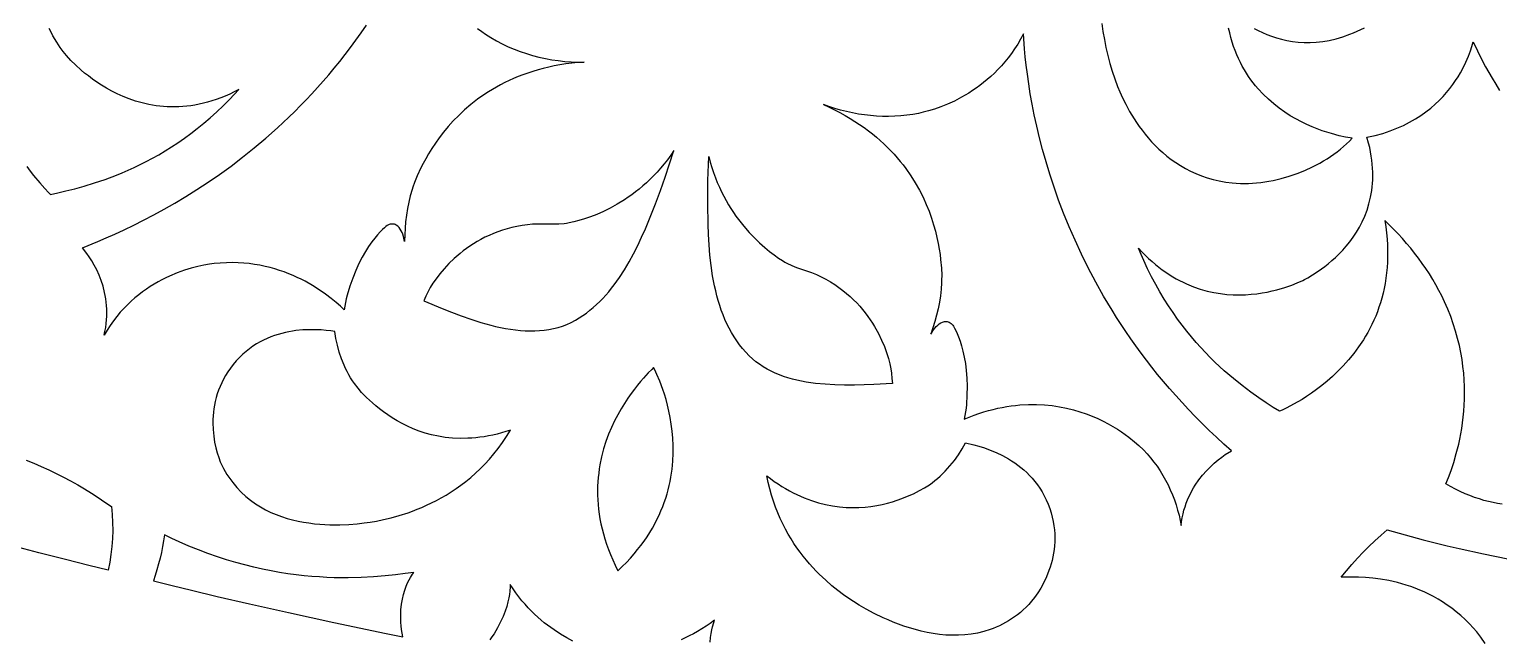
# Model space of a CAD drawing. Extents: x -570 to 570, y -570 to 570.
# Drawn here: x -121.8 to -22.7, y -470.2 to -429.1 of the extents above; entities that cross this region are included whole.
import ezdxf

# ---------------------------------------------------------------- set-up
doc = ezdxf.new("R2010")
doc.units = 0
doc.layers.add('LAYER_1', color=18, linetype='CONTINUOUS')
doc.layers.add('LAYER_2', color=174, linetype='CONTINUOUS')

msp = doc.modelspace()

# ---------------------------------------------------------------- linework, layer by layer
at = {"layer": 'LAYER_1'}
for points in [[(-49.476, -428.715), (-49.396, -429.258), (-49.301, -429.798), (-49.192, -430.335), (-49.068, -430.867), (-48.928, -431.396), (-48.772, -431.92), (-48.6, -432.439), (-48.41, -432.953), (-48.267, -433.305), (-48.085, -433.709), (-47.865, -434.153), (-47.603, -434.63), (-47.299, -435.13), (-47.13, -435.385), (-46.951, -435.643), (-46.759, -435.902), (-46.556, -436.16), (-46.342, -436.417), (-46.115, -436.672), (-45.876, -436.922), (-45.624, -437.168), (-45.36, -437.408), (-45.083, -437.641), (-44.792, -437.865), (-44.489, -438.08), (-44.172, -438.284), (-43.841, -438.476), (-43.496, -438.655), (-43.138, -438.82), (-42.765, -438.969), (-42.377, -439.102), (-41.975, -439.216), (-41.558, -439.312), (-41.125, -439.388), (-40.678, -439.442), (-40.408, -439.463), (-40.137, -439.476), (-39.864, -439.48), (-39.59, -439.476), (-39.315, -439.464), (-39.039, -439.444), (-38.763, -439.416), (-38.487, -439.38), (-38.21, -439.336), (-37.935, -439.284), (-37.386, -439.159), (-36.843, -439.004), (-36.308, -438.821), (-35.782, -438.61), (-35.27, -438.373), (-34.772, -438.11), (-34.53, -437.969), (-34.292, -437.822), (-34.059, -437.669), (-33.831, -437.511), (-33.609, -437.346), (-33.393, -437.176), (-33.182, -437), (-32.978, -436.818), (-32.781, -436.632), (-32.591, -436.44), (-32.746, -436.416), (-33.047, -436.362), (-33.473, -436.269), (-34.004, -436.129), (-34.303, -436.038), (-34.62, -435.933), (-34.953, -435.811), (-35.299, -435.673), (-35.657, -435.516), (-36.022, -435.34), (-36.394, -435.143), (-36.769, -434.926), (-37.144, -434.685), (-37.518, -434.421), (-37.887, -434.133), (-38.249, -433.819), (-38.602, -433.478), (-38.943, -433.11), (-39.108, -432.915), (-39.269, -432.712), (-39.426, -432.503), (-39.578, -432.285), (-39.725, -432.06), (-39.867, -431.827), (-40.003, -431.586), (-40.134, -431.337), (-40.258, -431.079), (-40.376, -430.813), (-40.487, -430.539), (-40.591, -430.256), (-40.687, -429.964), (-40.775, -429.663), (-40.856, -429.353), (-40.928, -429.034)], [(-121.931, -438.333), (-121.698, -438.653), (-121.472, -438.946), (-121.057, -439.446), (-120.71, -439.829), (-120.457, -440.088), (-120.324, -440.218), (-119.836, -440.111), (-119.292, -439.986), (-118.697, -439.837), (-118.055, -439.661), (-117.37, -439.453), (-116.646, -439.209), (-115.889, -438.925), (-115.499, -438.766), (-115.102, -438.595), (-114.699, -438.413), (-114.29, -438.217), (-113.875, -438.008), (-113.456, -437.785), (-113.033, -437.547), (-112.607, -437.295), (-112.177, -437.027), (-111.745, -436.743), (-111.31, -436.442), (-110.875, -436.124), (-110.438, -435.788), (-110.001, -435.434), (-109.564, -435.061), (-109.128, -434.669), (-108.694, -434.257), (-108.261, -433.824), (-107.949, -433.494), (-107.64, -433.161), (-107.949, -433.319), (-108.255, -433.465), (-108.558, -433.597), (-108.858, -433.718), (-109.156, -433.827), (-109.45, -433.924), (-109.741, -434.01), (-110.029, -434.085), (-110.313, -434.149), (-110.595, -434.203), (-110.873, -434.247), (-111.147, -434.282), (-111.419, -434.307), (-111.686, -434.323), (-111.95, -434.331), (-112.211, -434.33), (-112.467, -434.321), (-112.72, -434.305), (-113.215, -434.25), (-113.693, -434.169), (-114.155, -434.063), (-114.601, -433.936), (-115.029, -433.79), (-115.44, -433.627), (-115.832, -433.451), (-116.206, -433.263), (-116.561, -433.067), (-116.896, -432.864), (-117.211, -432.659), (-117.505, -432.453), (-117.779, -432.248), (-118.031, -432.048), (-118.261, -431.855), (-118.652, -431.5), (-118.95, -431.205), (-119.25, -430.875), (-119.474, -430.597), (-119.673, -430.326), (-119.908, -429.974), (-120.163, -429.546), (-120.294, -429.305), (-120.424, -429.047)], [(-91.549, -429.04), (-91.268, -429.252), (-91.013, -429.431), (-90.649, -429.665), (-90.274, -429.883), (-89.888, -430.086), (-89.493, -430.274), (-89.089, -430.445), (-88.678, -430.602), (-88.26, -430.743), (-87.836, -430.868), (-87.408, -430.978), (-86.977, -431.072), (-86.542, -431.151), (-86.106, -431.214), (-85.669, -431.262), (-85.233, -431.294), (-84.798, -431.31), (-84.364, -431.31), (-84.787, -431.344), (-85.199, -431.387), (-85.602, -431.44), (-85.995, -431.502), (-86.379, -431.573), (-86.753, -431.652), (-87.118, -431.739), (-87.474, -431.835), (-87.821, -431.938), (-88.158, -432.048), (-88.487, -432.165), (-88.807, -432.289), (-89.119, -432.418), (-89.421, -432.554), (-89.716, -432.696), (-90.002, -432.843), (-90.279, -432.995), (-90.549, -433.151), (-90.811, -433.312), (-91.064, -433.477), (-91.548, -433.818), (-92.002, -434.171), (-92.425, -434.534), (-92.82, -434.904), (-93.187, -435.278), (-93.527, -435.655), (-93.841, -436.032), (-94.129, -436.405), (-94.393, -436.773), (-94.632, -437.133), (-94.849, -437.482), (-95.044, -437.818), (-95.218, -438.138), (-95.371, -438.44), (-95.619, -438.978), (-95.796, -439.413), (-95.908, -439.723), (-95.961, -439.888), (-96.084, -440.313), (-96.187, -440.743), (-96.273, -441.178), (-96.342, -441.616), (-96.395, -442.057), (-96.434, -442.499), (-96.459, -442.942), (-96.47, -443.384), (-96.485, -443.306), (-96.523, -443.135), (-96.591, -442.909), (-96.638, -442.788), (-96.695, -442.667), (-96.762, -442.551), (-96.84, -442.445), (-96.931, -442.354), (-97.034, -442.282), (-97.091, -442.255), (-97.151, -442.235), (-97.215, -442.222), (-97.282, -442.217), (-97.354, -442.22), (-97.429, -442.232), (-97.508, -442.254), (-97.592, -442.286), (-97.64, -442.314), (-97.72, -442.373), (-97.828, -442.463), (-97.961, -442.586), (-98.117, -442.742), (-98.291, -442.934), (-98.48, -443.161), (-98.682, -443.425), (-98.892, -443.728), (-99.108, -444.07), (-99.327, -444.452), (-99.544, -444.876), (-99.758, -445.343), (-99.964, -445.854), (-100.159, -446.41), (-100.341, -447.012), (-100.402, -447.253), (-100.453, -447.497), (-100.536, -447.987), (-100.788, -447.752), (-101.082, -447.495), (-101.418, -447.22), (-101.796, -446.934), (-102.214, -446.644), (-102.671, -446.356), (-103.168, -446.074), (-103.431, -445.939), (-103.704, -445.807), (-103.986, -445.68), (-104.277, -445.559), (-104.578, -445.444), (-104.888, -445.337), (-105.207, -445.237), (-105.535, -445.146), (-105.873, -445.065), (-106.219, -444.993), (-106.574, -444.933), (-106.938, -444.885), (-107.31, -444.849), (-107.691, -444.826), (-108.081, -444.817), (-108.479, -444.823), (-108.885, -444.845), (-109.3, -444.883), (-109.626, -444.926), (-109.995, -444.989), (-110.403, -445.076), (-110.843, -445.189), (-111.31, -445.332), (-111.8, -445.507), (-112.306, -445.718), (-112.564, -445.837), (-112.823, -445.967), (-113.085, -446.107), (-113.347, -446.258), (-113.609, -446.42), (-113.87, -446.593), (-114.131, -446.778), (-114.389, -446.976), (-114.645, -447.186), (-114.898, -447.409), (-115.147, -447.646), (-115.391, -447.896), (-115.63, -448.16), (-115.863, -448.439), (-116.09, -448.733), (-116.309, -449.042), (-116.52, -449.367), (-116.723, -449.707), (-116.662, -449.443), (-116.613, -449.182), (-116.576, -448.925), (-116.55, -448.673), (-116.535, -448.425), (-116.53, -448.181), (-116.534, -447.942), (-116.548, -447.708), (-116.57, -447.478), (-116.6, -447.254), (-116.637, -447.034), (-116.681, -446.82), (-116.788, -446.407), (-116.916, -446.017), (-117.061, -445.65), (-117.218, -445.307), (-117.384, -444.99), (-117.553, -444.699), (-117.722, -444.435), (-117.886, -444.2), (-118.183, -443.818), (-117.144, -443.397), (-116.579, -443.155), (-115.985, -442.892), (-115.366, -442.606), (-114.723, -442.297), (-114.057, -441.963), (-113.372, -441.605), (-112.667, -441.22), (-111.947, -440.808), (-111.212, -440.368), (-110.464, -439.9), (-109.706, -439.401), (-108.939, -438.873), (-108.165, -438.313), (-107.386, -437.721), (-106.605, -437.096), (-105.822, -436.436), (-105.04, -435.742), (-104.261, -435.013), (-103.873, -434.634), (-103.486, -434.246), (-103.101, -433.849), (-102.718, -433.442), (-102.337, -433.026), (-101.958, -432.6), (-101.582, -432.164), (-101.209, -431.718), (-100.839, -431.263), (-100.472, -430.797), (-100.109, -430.321), (-99.75, -429.834), (-99.395, -429.337), (-99.044, -428.83)], [(-39.206, -429.057), (-38.936, -429.196), (-38.65, -429.33), (-38.348, -429.457), (-38.032, -429.575), (-37.702, -429.682), (-37.357, -429.777), (-36.999, -429.858), (-36.627, -429.921), (-36.243, -429.967), (-35.846, -429.992), (-35.437, -429.995), (-35.017, -429.975), (-34.585, -429.928), (-34.142, -429.853), (-33.689, -429.749), (-33.225, -429.613), (-32.752, -429.443), (-32.512, -429.345), (-32.27, -429.238), (-32.025, -429.122), (-31.778, -428.996)], [(-22.498, -461.088), (-22.796, -461.037), (-23.099, -460.976), (-23.405, -460.904), (-23.715, -460.822), (-24.029, -460.728), (-24.345, -460.622), (-24.664, -460.503), (-24.986, -460.372), (-25.31, -460.227), (-25.635, -460.068), (-25.962, -459.895), (-26.29, -459.707), (-26.118, -459.287), (-25.938, -458.807), (-25.758, -458.269), (-25.583, -457.676), (-25.42, -457.032), (-25.346, -456.692), (-25.277, -456.339), (-25.215, -455.976), (-25.16, -455.601), (-25.113, -455.216), (-25.075, -454.821), (-25.047, -454.416), (-25.03, -454.002), (-25.024, -453.579), (-25.03, -453.147), (-25.05, -452.707), (-25.084, -452.26), (-25.132, -451.805), (-25.197, -451.343), (-25.277, -450.875), (-25.376, -450.4), (-25.492, -449.92), (-25.628, -449.434), (-25.783, -448.943), (-25.959, -448.448), (-26.157, -447.948), (-26.377, -447.445), (-26.56, -447.062), (-26.754, -446.683), (-26.958, -446.31), (-27.173, -445.941), (-27.398, -445.578), (-27.633, -445.221), (-27.876, -444.869), (-28.129, -444.523), (-28.389, -444.182), (-28.657, -443.848), (-28.933, -443.52), (-29.215, -443.198), (-29.504, -442.883), (-29.8, -442.574), (-30.1, -442.272), (-30.406, -441.976), (-30.34, -442.402), (-30.288, -442.819), (-30.249, -443.228), (-30.223, -443.628), (-30.211, -444.021), (-30.21, -444.406), (-30.221, -444.782), (-30.244, -445.151), (-30.278, -445.512), (-30.322, -445.865), (-30.377, -446.21), (-30.442, -446.547), (-30.516, -446.877), (-30.6, -447.199), (-30.692, -447.514), (-30.792, -447.821), (-30.901, -448.121), (-31.016, -448.413), (-31.139, -448.698), (-31.269, -448.976), (-31.404, -449.247), (-31.546, -449.51), (-31.693, -449.766), (-31.846, -450.015), (-32.164, -450.493), (-32.497, -450.943), (-32.843, -451.365), (-33.198, -451.761), (-33.559, -452.131), (-33.923, -452.475), (-34.286, -452.794), (-34.645, -453.087), (-34.998, -453.357), (-35.34, -453.602), (-35.669, -453.823), (-35.981, -454.021), (-36.543, -454.35), (-37, -454.592), (-37.326, -454.75), (-37.496, -454.827), (-37.919, -454.56), (-38.387, -454.256), (-38.896, -453.912), (-39.439, -453.527), (-40.011, -453.096), (-40.607, -452.618), (-41.22, -452.091), (-41.532, -451.807), (-41.846, -451.511), (-42.162, -451.2), (-42.48, -450.876), (-42.797, -450.537), (-43.114, -450.183), (-43.43, -449.815), (-43.745, -449.431), (-44.057, -449.031), (-44.366, -448.616), (-44.671, -448.184), (-44.972, -447.735), (-45.267, -447.27), (-45.557, -446.787), (-45.84, -446.287), (-46.116, -445.769), (-46.384, -445.233), (-46.643, -444.678), (-46.824, -444.262), (-47, -443.844), (-46.774, -444.086), (-46.548, -444.316), (-46.319, -444.535), (-46.09, -444.743), (-45.859, -444.939), (-45.628, -445.125), (-45.396, -445.3), (-45.163, -445.464), (-44.93, -445.619), (-44.696, -445.764), (-44.463, -445.899), (-44.229, -446.025), (-43.996, -446.141), (-43.763, -446.249), (-43.298, -446.44), (-42.836, -446.598), (-42.379, -446.727), (-41.928, -446.827), (-41.483, -446.901), (-41.047, -446.95), (-40.62, -446.978), (-40.203, -446.986), (-39.798, -446.976), (-39.407, -446.949), (-39.029, -446.909), (-38.667, -446.857), (-38.322, -446.795), (-37.995, -446.725), (-37.687, -446.649), (-37.133, -446.487), (-36.672, -446.327), (-36.312, -446.183), (-35.936, -446.012), (-35.818, -445.952), (-35.591, -445.83), (-35.275, -445.643), (-34.887, -445.39), (-34.672, -445.239), (-34.447, -445.071), (-34.213, -444.886), (-33.973, -444.683), (-33.729, -444.463), (-33.483, -444.226), (-33.239, -443.971), (-32.998, -443.698), (-32.762, -443.408), (-32.535, -443.099), (-32.317, -442.772), (-32.113, -442.426), (-31.923, -442.062), (-31.75, -441.679), (-31.597, -441.277), (-31.466, -440.856), (-31.359, -440.416), (-31.316, -440.188), (-31.279, -439.956), (-31.25, -439.719), (-31.228, -439.477), (-31.214, -439.23), (-31.208, -438.978), (-31.211, -438.721), (-31.222, -438.459), (-31.243, -438.192), (-31.272, -437.92), (-31.311, -437.643), (-31.36, -437.361), (-31.419, -437.074), (-31.489, -436.782), (-31.601, -436.378), (-31.055, -436.254), (-30.536, -436.111), (-30.045, -435.948), (-29.581, -435.768), (-29.142, -435.573), (-28.728, -435.363), (-28.338, -435.141), (-27.972, -434.908), (-27.63, -434.664), (-27.309, -434.413), (-27.01, -434.156), (-26.731, -433.893), (-26.473, -433.627), (-26.234, -433.359), (-26.014, -433.09), (-25.812, -432.823), (-25.627, -432.558), (-25.459, -432.298), (-25.306, -432.043), (-25.169, -431.795), (-24.936, -431.327), (-24.756, -430.906), (-24.621, -430.545), (-24.528, -430.255), (-24.439, -429.94), (-24.151, -430.561), (-23.805, -431.252), (-23.608, -431.622), (-23.396, -432.005), (-23.167, -432.401), (-22.922, -432.808), (-22.659, -433.225)], [(-121.975, -458.117), (-121.462, -458.323), (-120.954, -458.54), (-120.451, -458.768), (-119.954, -459.005), (-119.463, -459.252), (-118.978, -459.509), (-118.5, -459.775), (-118.029, -460.051), (-117.565, -460.336), (-117.11, -460.63), (-116.662, -460.933), (-116.223, -461.244), (-116.173, -461.777), (-116.145, -462.314), (-116.139, -462.852), (-116.155, -463.39), (-116.193, -463.927), (-116.254, -464.462), (-116.336, -464.993), (-116.441, -465.518), (-117.755, -465.198), (-119.311, -464.809), (-121.108, -464.349), (-123.144, -463.815)], [(-23.627, -470.458), (-23.93, -470.028), (-24.205, -469.677), (-24.436, -469.409), (-24.695, -469.134), (-24.989, -468.847), (-25.287, -468.577), (-25.588, -468.324), (-25.891, -468.089), (-26.197, -467.869), (-26.504, -467.665), (-26.813, -467.476), (-27.122, -467.301), (-27.431, -467.141), (-27.739, -466.993), (-28.047, -466.859), (-28.353, -466.737), (-28.656, -466.626), (-28.958, -466.526), (-29.256, -466.437), (-29.55, -466.358), (-30.126, -466.228), (-30.68, -466.131), (-31.21, -466.063), (-31.71, -466.019), (-32.176, -465.995), (-32.605, -465.986), (-33.331, -465.996), (-32.981, -465.563), (-32.619, -465.139), (-32.246, -464.724), (-31.863, -464.318), (-31.469, -463.922), (-31.066, -463.537), (-30.654, -463.161), (-30.233, -462.796), (-29.432, -463.032), (-28.628, -463.257), (-27.821, -463.473), (-27.012, -463.68), (-26.2, -463.878), (-25.387, -464.068), (-23.754, -464.425), (-22.115, -464.755)], [(-85.123, -470.301), (-85.536, -470.081), (-85.961, -469.831), (-86.393, -469.549), (-86.83, -469.233), (-87.049, -469.061), (-87.268, -468.88), (-87.486, -468.689), (-87.703, -468.488), (-87.919, -468.276), (-88.133, -468.055), (-88.344, -467.822), (-88.553, -467.578), (-88.758, -467.322), (-88.959, -467.055), (-89.157, -466.776), (-89.35, -466.484), (-89.355, -466.634), (-89.378, -466.943), (-89.404, -467.152), (-89.445, -467.393), (-89.504, -467.665), (-89.585, -467.965), (-89.691, -468.291), (-89.826, -468.64), (-89.993, -469.009), (-90.196, -469.397), (-90.438, -469.801), (-90.575, -470.008), (-90.723, -470.219)], [(-75.866, -470.377), (-75.839, -470.066), (-75.802, -469.789), (-75.759, -469.547), (-75.713, -469.341), (-75.629, -469.041), (-75.583, -468.898), (-75.867, -469.103), (-76.151, -469.295), (-76.434, -469.475), (-76.716, -469.643), (-76.997, -469.799), (-77.276, -469.944), (-77.554, -470.079), (-77.829, -470.203)]]:
    msp.add_lwpolyline(points, dxfattribs=at)
for points in [[(-44.126, -462.52), (-44.093, -462.25), (-44.049, -461.989), (-43.997, -461.735), (-43.935, -461.489), (-43.864, -461.251), (-43.786, -461.021), (-43.7, -460.798), (-43.607, -460.582), (-43.507, -460.374), (-43.403, -460.173), (-43.292, -459.98), (-43.177, -459.794), (-42.936, -459.443), (-42.682, -459.12), (-42.42, -458.825), (-42.155, -458.557), (-41.891, -458.316), (-41.632, -458.1), (-41.383, -457.91), (-41.149, -457.745), (-40.74, -457.488), (-41.252, -457.031), (-41.752, -456.572), (-42.239, -456.109), (-42.714, -455.645), (-43.177, -455.178), (-43.628, -454.708), (-44.067, -454.237), (-44.495, -453.764), (-44.911, -453.29), (-45.316, -452.814), (-45.71, -452.338), (-46.093, -451.86), (-46.465, -451.381), (-46.826, -450.902), (-47.177, -450.423), (-47.517, -449.943), (-47.847, -449.463), (-48.167, -448.983), (-48.478, -448.504), (-48.778, -448.026), (-49.069, -447.548), (-49.35, -447.071), (-49.886, -446.12), (-50.385, -445.176), (-50.849, -444.24), (-51.28, -443.312), (-51.679, -442.395), (-52.047, -441.49), (-52.385, -440.599), (-52.695, -439.723), (-52.977, -438.864), (-53.233, -438.023), (-53.465, -437.202), (-53.672, -436.403), (-53.858, -435.626), (-54.022, -434.873), (-54.166, -434.146), (-54.292, -433.447), (-54.4, -432.776), (-54.492, -432.136), (-54.57, -431.528), (-54.633, -430.954), (-54.684, -430.414), (-54.758, -429.42), (-54.947, -429.769), (-55.145, -430.103), (-55.351, -430.422), (-55.564, -430.727), (-55.783, -431.019), (-56.007, -431.296), (-56.237, -431.561), (-56.472, -431.812), (-56.71, -432.051), (-56.952, -432.278), (-57.196, -432.492), (-57.443, -432.695), (-57.69, -432.886), (-57.939, -433.067), (-58.187, -433.236), (-58.435, -433.395), (-58.927, -433.683), (-59.41, -433.933), (-59.878, -434.146), (-60.327, -434.327), (-60.75, -434.477), (-61.145, -434.598), (-61.504, -434.694), (-61.824, -434.766), (-62.221, -434.839), (-62.622, -434.896), (-63.026, -434.937), (-63.432, -434.963), (-63.841, -434.974), (-64.25, -434.969), (-64.66, -434.951), (-65.069, -434.917), (-65.477, -434.87), (-65.884, -434.81), (-66.288, -434.735), (-66.688, -434.648), (-67.085, -434.548), (-67.477, -434.435), (-67.863, -434.31), (-68.243, -434.173), (-67.858, -434.348), (-67.485, -434.528), (-67.124, -434.714), (-66.776, -434.905), (-66.44, -435.101), (-66.115, -435.303), (-65.802, -435.508), (-65.501, -435.718), (-65.21, -435.932), (-64.931, -436.15), (-64.662, -436.372), (-64.403, -436.596), (-64.155, -436.824), (-63.917, -437.054), (-63.688, -437.287), (-63.47, -437.522), (-63.261, -437.759), (-63.061, -437.997), (-62.87, -438.237), (-62.688, -438.478), (-62.35, -438.962), (-62.044, -439.448), (-61.77, -439.933), (-61.525, -440.415), (-61.308, -440.891), (-61.117, -441.361), (-60.951, -441.821), (-60.807, -442.27), (-60.685, -442.705), (-60.583, -443.125), (-60.498, -443.527), (-60.43, -443.909), (-60.376, -444.269), (-60.335, -444.604), (-60.285, -445.195), (-60.267, -445.664), (-60.268, -445.993), (-60.274, -446.167), (-60.304, -446.608), (-60.354, -447.047), (-60.422, -447.485), (-60.507, -447.921), (-60.608, -448.354), (-60.723, -448.782), (-60.852, -449.207), (-60.992, -449.627), (-60.951, -449.558), (-60.857, -449.41), (-60.717, -449.221), (-60.631, -449.122), (-60.536, -449.027), (-60.434, -448.941), (-60.324, -448.868), (-60.207, -448.813), (-60.086, -448.781), (-60.023, -448.774), (-59.959, -448.776), (-59.895, -448.785), (-59.829, -448.803), (-59.763, -448.83), (-59.697, -448.868), (-59.629, -448.915), (-59.562, -448.974), (-59.526, -449.017), (-59.471, -449.099), (-59.4, -449.221), (-59.317, -449.383), (-59.224, -449.583), (-59.126, -449.822), (-59.026, -450.101), (-58.927, -450.419), (-58.833, -450.776), (-58.747, -451.171), (-58.672, -451.606), (-58.613, -452.08), (-58.572, -452.592), (-58.553, -453.143), (-58.56, -453.733), (-58.596, -454.362), (-58.621, -454.609), (-58.656, -454.855), (-58.746, -455.345), (-58.412, -455.21), (-58.081, -455.086), (-57.755, -454.973), (-57.432, -454.871), (-57.113, -454.779), (-56.799, -454.697), (-56.488, -454.625), (-56.181, -454.562), (-55.878, -454.509), (-55.579, -454.464), (-55.284, -454.428), (-54.994, -454.4), (-54.426, -454.368), (-53.875, -454.366), (-53.341, -454.392), (-52.825, -454.442), (-52.328, -454.517), (-51.848, -454.611), (-51.388, -454.725), (-50.947, -454.855), (-50.525, -454.999), (-50.124, -455.155), (-49.742, -455.32), (-49.381, -455.493), (-49.04, -455.671), (-48.721, -455.852), (-48.423, -456.034), (-48.148, -456.214), (-47.894, -456.39), (-47.662, -456.56), (-47.269, -456.872), (-46.969, -457.133), (-46.661, -457.429), (-46.417, -457.688), (-46.183, -457.959), (-45.96, -458.24), (-45.747, -458.531), (-45.546, -458.831), (-45.356, -459.14), (-45.178, -459.456), (-45.012, -459.78), (-44.857, -460.109), (-44.715, -460.443), (-44.585, -460.783), (-44.467, -461.126), (-44.362, -461.472), (-44.27, -461.82), (-44.191, -462.169)], [(-95.164, -447.397), (-93.941, -447.905), (-93.305, -448.158), (-92.656, -448.401), (-91.997, -448.631), (-91.332, -448.841), (-90.663, -449.027), (-90.328, -449.109), (-89.993, -449.182), (-89.659, -449.247), (-89.326, -449.302), (-88.993, -449.347), (-88.663, -449.381), (-88.334, -449.404), (-88.008, -449.414), (-87.685, -449.411), (-87.364, -449.395), (-87.048, -449.364), (-86.734, -449.319), (-86.426, -449.258), (-86.121, -449.18), (-85.822, -449.086), (-85.527, -448.973), (-85.239, -448.843), (-84.956, -448.694), (-84.701, -448.541), (-84.454, -448.379), (-84.213, -448.208), (-83.979, -448.027), (-83.752, -447.838), (-83.532, -447.641), (-83.317, -447.435), (-83.109, -447.223), (-82.907, -447.003), (-82.711, -446.776), (-82.521, -446.543), (-82.336, -446.304), (-81.982, -445.81), (-81.648, -445.296), (-81.334, -444.766), (-81.036, -444.223), (-80.755, -443.67), (-80.489, -443.109), (-80.237, -442.545), (-79.997, -441.979), (-79.548, -440.857), (-79.215, -439.967), (-78.901, -439.07), (-78.309, -437.264), (-78.528, -437.58), (-78.752, -437.883), (-78.98, -438.173), (-79.212, -438.451), (-79.447, -438.715), (-79.686, -438.967), (-79.927, -439.208), (-80.17, -439.436), (-80.414, -439.653), (-80.66, -439.859), (-80.906, -440.054), (-81.152, -440.239), (-81.398, -440.413), (-81.643, -440.577), (-82.129, -440.877), (-82.605, -441.14), (-83.069, -441.368), (-83.517, -441.564), (-83.944, -441.73), (-84.347, -441.869), (-84.722, -441.982), (-85.066, -442.073), (-85.374, -442.142), (-85.547, -442.173), (-85.721, -442.197), (-86.071, -442.225), (-86.424, -442.233), (-86.778, -442.23), (-87.487, -442.22), (-87.84, -442.23), (-88.192, -442.26), (-88.549, -442.311), (-88.896, -442.374), (-89.233, -442.449), (-89.561, -442.536), (-89.878, -442.632), (-90.186, -442.739), (-90.484, -442.854), (-90.772, -442.978), (-91.05, -443.11), (-91.319, -443.249), (-91.578, -443.394), (-91.827, -443.545), (-92.067, -443.702), (-92.297, -443.862), (-92.518, -444.027), (-92.73, -444.195), (-93.125, -444.537), (-93.483, -444.883), (-93.805, -445.229), (-94.09, -445.569), (-94.339, -445.897), (-94.552, -446.209), (-94.731, -446.498), (-94.874, -446.76), (-95.023, -447.077)], [(-63.592, -452.958), (-64.85, -453.022), (-65.497, -453.047), (-66.151, -453.062), (-66.809, -453.063), (-67.466, -453.047), (-68.12, -453.01), (-68.766, -452.947), (-69.085, -452.905), (-69.402, -452.855), (-69.714, -452.797), (-70.023, -452.731), (-70.327, -452.655), (-70.625, -452.57), (-70.919, -452.474), (-71.207, -452.368), (-71.488, -452.251), (-71.762, -452.123), (-72.03, -451.982), (-72.289, -451.829), (-72.541, -451.663), (-72.783, -451.484), (-73.017, -451.291), (-73.242, -451.083), (-73.471, -450.847), (-73.688, -450.6), (-73.892, -450.345), (-74.084, -450.08), (-74.264, -449.808), (-74.433, -449.527), (-74.59, -449.238), (-74.737, -448.943), (-74.874, -448.641), (-75.001, -448.332), (-75.118, -448.018), (-75.226, -447.699), (-75.325, -447.375), (-75.416, -447.046), (-75.498, -446.713), (-75.573, -446.377), (-75.702, -445.695), (-75.804, -445.005), (-75.883, -444.309), (-75.942, -443.612), (-75.983, -442.917), (-76.011, -442.226), (-76.035, -440.876), (-76.033, -440.075), (-76.019, -439.274), (-75.966, -437.673), (-75.868, -438.045), (-75.761, -438.407), (-75.645, -438.757), (-75.521, -439.097), (-75.39, -439.426), (-75.252, -439.744), (-75.107, -440.052), (-74.957, -440.349), (-74.801, -440.636), (-74.64, -440.913), (-74.475, -441.18), (-74.306, -441.437), (-74.134, -441.684), (-73.959, -441.922), (-73.605, -442.369), (-73.246, -442.778), (-72.888, -443.152), (-72.535, -443.49), (-72.191, -443.793), (-71.861, -444.063), (-71.549, -444.301), (-71.26, -444.508), (-70.997, -444.683), (-70.847, -444.775), (-70.693, -444.86), (-70.375, -445.009), (-70.047, -445.139), (-69.713, -445.258), (-69.041, -445.49), (-68.711, -445.619), (-68.391, -445.766), (-68.072, -445.935), (-67.768, -446.112), (-67.476, -446.297), (-67.198, -446.489), (-66.933, -446.687), (-66.68, -446.891), (-66.44, -447.101), (-66.212, -447.315), (-65.995, -447.533), (-65.79, -447.755), (-65.596, -447.979), (-65.413, -448.206), (-65.241, -448.434), (-65.08, -448.663), (-64.928, -448.893), (-64.786, -449.122), (-64.532, -449.578), (-64.314, -450.025), (-64.13, -450.459), (-63.978, -450.876), (-63.856, -451.269), (-63.761, -451.634), (-63.693, -451.966), (-63.647, -452.261), (-63.616, -452.609)], [(-89.327, -456.095), (-89.633, -456.193), (-89.936, -456.281), (-90.234, -456.359), (-90.528, -456.427), (-90.818, -456.486), (-91.104, -456.535), (-91.385, -456.575), (-91.662, -456.607), (-91.934, -456.63), (-92.202, -456.645), (-92.726, -456.652), (-93.232, -456.629), (-93.72, -456.579), (-94.19, -456.505), (-94.643, -456.407), (-95.078, -456.289), (-95.494, -456.153), (-95.892, -456), (-96.272, -455.834), (-96.634, -455.656), (-96.976, -455.468), (-97.301, -455.273), (-97.606, -455.072), (-97.893, -454.869), (-98.16, -454.665), (-98.408, -454.463), (-98.637, -454.264), (-99.037, -453.886), (-99.359, -453.549), (-99.601, -453.27), (-99.843, -452.959), (-99.976, -452.766), (-100.102, -452.567), (-100.221, -452.364), (-100.333, -452.156), (-100.438, -451.944), (-100.537, -451.729), (-100.715, -451.288), (-100.866, -450.837), (-100.991, -450.379), (-101.09, -449.916), (-101.164, -449.451), (-101.432, -449.412), (-101.743, -449.376), (-102.093, -449.348), (-102.477, -449.331), (-102.891, -449.33), (-103.329, -449.349), (-103.787, -449.394), (-104.021, -449.427), (-104.259, -449.469), (-104.5, -449.518), (-104.743, -449.577), (-104.987, -449.646), (-105.232, -449.724), (-105.477, -449.814), (-105.721, -449.915), (-105.965, -450.028), (-106.207, -450.153), (-106.447, -450.291), (-106.684, -450.443), (-106.918, -450.609), (-107.148, -450.79), (-107.374, -450.986), (-107.594, -451.198), (-107.809, -451.426), (-108.018, -451.672), (-108.204, -451.914), (-108.374, -452.159), (-108.528, -452.405), (-108.668, -452.654), (-108.794, -452.904), (-108.906, -453.154), (-109.004, -453.405), (-109.09, -453.656), (-109.164, -453.907), (-109.226, -454.156), (-109.277, -454.404), (-109.318, -454.65), (-109.348, -454.893), (-109.37, -455.134), (-109.383, -455.371), (-109.387, -455.604), (-109.373, -456.058), (-109.333, -456.491), (-109.271, -456.9), (-109.191, -457.281), (-109.098, -457.631), (-108.997, -457.945), (-108.891, -458.22), (-108.785, -458.453), (-108.675, -458.667), (-108.56, -458.873), (-108.44, -459.072), (-108.315, -459.264), (-108.053, -459.627), (-107.775, -459.962), (-107.481, -460.271), (-107.174, -460.555), (-106.854, -460.815), (-106.524, -461.051), (-106.184, -461.265), (-105.836, -461.458), (-105.48, -461.63), (-105.119, -461.783), (-104.754, -461.917), (-104.386, -462.034), (-104.016, -462.134), (-103.646, -462.22), (-103.277, -462.29), (-102.91, -462.347), (-102.547, -462.392), (-102.189, -462.425), (-101.838, -462.447), (-101.494, -462.46), (-100.835, -462.462), (-100.223, -462.437), (-99.668, -462.393), (-99.182, -462.339), (-98.775, -462.282), (-98.362, -462.213), (-97.895, -462.119), (-97.381, -461.998), (-96.826, -461.844), (-96.236, -461.655), (-95.931, -461.545), (-95.619, -461.426), (-95.301, -461.295), (-94.98, -461.153), (-94.654, -460.999), (-94.325, -460.833), (-93.995, -460.654), (-93.663, -460.462), (-93.33, -460.255), (-92.998, -460.035), (-92.666, -459.799), (-92.337, -459.549), (-92.011, -459.282), (-91.687, -459), (-91.369, -458.7), (-91.055, -458.384), (-90.747, -458.049), (-90.447, -457.697), (-90.153, -457.326), (-89.868, -456.935), (-89.592, -456.525)], [(-82.091, -465.56), (-81.796, -465.279), (-81.515, -464.996), (-81.25, -464.711), (-80.998, -464.426), (-80.76, -464.139), (-80.536, -463.851), (-80.324, -463.562), (-80.126, -463.273), (-79.94, -462.983), (-79.766, -462.693), (-79.605, -462.403), (-79.454, -462.114), (-79.315, -461.824), (-79.187, -461.535), (-79.07, -461.247), (-78.962, -460.96), (-78.865, -460.673), (-78.778, -460.388), (-78.699, -460.105), (-78.63, -459.823), (-78.569, -459.543), (-78.517, -459.265), (-78.437, -458.716), (-78.386, -458.177), (-78.362, -457.65), (-78.363, -457.136), (-78.386, -456.637), (-78.429, -456.154), (-78.489, -455.689), (-78.562, -455.243), (-78.648, -454.818), (-78.744, -454.416), (-78.846, -454.037), (-78.952, -453.683), (-79.06, -453.356), (-79.271, -452.789), (-79.458, -452.347), (-79.601, -452.041), (-79.679, -451.885), (-79.807, -452.005), (-80.046, -452.243), (-80.373, -452.595), (-80.563, -452.813), (-80.766, -453.057), (-80.98, -453.327), (-81.201, -453.623), (-81.426, -453.944), (-81.654, -454.29), (-81.88, -454.66), (-82.103, -455.054), (-82.318, -455.471), (-82.523, -455.91), (-82.716, -456.371), (-82.893, -456.854), (-83.051, -457.357), (-83.188, -457.881), (-83.3, -458.425), (-83.346, -458.704), (-83.385, -458.988), (-83.416, -459.276), (-83.44, -459.57), (-83.455, -459.867), (-83.461, -460.169), (-83.459, -460.476), (-83.447, -460.787), (-83.425, -461.102), (-83.393, -461.422), (-83.351, -461.745), (-83.298, -462.073), (-83.233, -462.405), (-83.158, -462.74), (-83.07, -463.08), (-82.97, -463.423), (-82.857, -463.77), (-82.731, -464.121), (-82.592, -464.476), (-82.439, -464.833), (-82.272, -465.195)], [(-72.057, -459.161), (-71.802, -459.358), (-71.547, -459.543), (-71.293, -459.718), (-71.039, -459.882), (-70.786, -460.035), (-70.534, -460.178), (-70.284, -460.312), (-70.034, -460.435), (-69.785, -460.55), (-69.538, -460.655), (-69.048, -460.839), (-68.564, -460.989), (-68.088, -461.107), (-67.62, -461.197), (-67.161, -461.258), (-66.712, -461.294), (-66.274, -461.307), (-65.847, -461.298), (-65.433, -461.27), (-65.033, -461.225), (-64.646, -461.164), (-64.275, -461.091), (-63.919, -461.005), (-63.581, -460.911), (-63.26, -460.81), (-62.957, -460.703), (-62.674, -460.593), (-62.17, -460.373), (-61.753, -460.164), (-61.43, -459.984), (-61.096, -459.774), (-60.906, -459.637), (-60.721, -459.494), (-60.54, -459.344), (-60.364, -459.188), (-60.027, -458.858), (-59.709, -458.506), (-59.413, -458.137), (-59.138, -457.751), (-58.886, -457.352), (-58.658, -456.943), (-58.09, -457.081), (-57.752, -457.177), (-57.385, -457.295), (-56.997, -457.437), (-56.592, -457.606), (-56.178, -457.804), (-55.759, -458.035), (-55.55, -458.163), (-55.342, -458.301), (-55.136, -458.448), (-54.932, -458.605), (-54.733, -458.772), (-54.537, -458.95), (-54.346, -459.139), (-54.162, -459.338), (-53.983, -459.55), (-53.812, -459.773), (-53.649, -460.008), (-53.494, -460.256), (-53.349, -460.517), (-53.214, -460.792), (-53.09, -461.079), (-52.978, -461.381), (-52.886, -461.672), (-52.809, -461.961), (-52.748, -462.246), (-52.702, -462.527), (-52.669, -462.805), (-52.65, -463.079), (-52.643, -463.348), (-52.648, -463.613), (-52.664, -463.874), (-52.691, -464.129), (-52.728, -464.38), (-52.774, -464.625), (-52.828, -464.864), (-52.89, -465.098), (-52.96, -465.325), (-53.036, -465.546), (-53.204, -465.968), (-53.39, -466.362), (-53.588, -466.725), (-53.794, -467.056), (-54.001, -467.353), (-54.203, -467.613), (-54.397, -467.836), (-54.576, -468.019), (-54.768, -468.196), (-54.962, -468.363), (-55.158, -468.52), (-55.357, -468.668), (-55.557, -468.806), (-55.759, -468.935), (-55.963, -469.055), (-56.169, -469.166), (-56.376, -469.268), (-56.584, -469.362), (-56.794, -469.448), (-57.005, -469.526), (-57.428, -469.658), (-57.855, -469.761), (-58.283, -469.836), (-58.712, -469.885), (-59.141, -469.909), (-59.568, -469.91), (-59.993, -469.889), (-60.414, -469.85), (-60.83, -469.792), (-61.241, -469.717), (-61.645, -469.628), (-62.042, -469.526), (-62.43, -469.412), (-62.808, -469.289), (-63.175, -469.157), (-63.531, -469.019), (-63.873, -468.876), (-64.202, -468.729), (-64.814, -468.433), (-65.357, -468.144), (-65.824, -467.875), (-66.206, -467.639), (-66.524, -467.43), (-66.877, -467.183), (-67.258, -466.898), (-67.663, -466.573), (-68.083, -466.207), (-68.515, -465.8), (-68.732, -465.58), (-68.95, -465.349), (-69.168, -465.107), (-69.384, -464.853), (-69.598, -464.589), (-69.81, -464.313), (-70.018, -464.025), (-70.222, -463.726), (-70.421, -463.414), (-70.614, -463.091), (-70.8, -462.755), (-70.979, -462.407), (-71.15, -462.046), (-71.312, -461.673), (-71.465, -461.287), (-71.607, -460.888), (-71.738, -460.476), (-71.857, -460.051), (-71.964, -459.613)], [(-113.398, -466.249), (-112.13, -466.563), (-110.836, -466.878), (-109.101, -467.289), (-106.922, -467.791), (-104.299, -468.378), (-101.231, -469.044), (-97.716, -469.784), (-96.592, -470.016), (-96.637, -469.763), (-96.672, -469.518), (-96.698, -469.279), (-96.716, -469.049), (-96.728, -468.609), (-96.711, -468.2), (-96.671, -467.821), (-96.611, -467.472), (-96.536, -467.153), (-96.45, -466.865), (-96.356, -466.608), (-96.259, -466.381), (-96.164, -466.185), (-96.074, -466.02), (-95.927, -465.784), (-95.853, -465.673), (-96.429, -465.755), (-97.074, -465.836), (-97.783, -465.911), (-98.554, -465.973), (-99.384, -466.018), (-100.271, -466.038), (-100.735, -466.037), (-101.212, -466.028), (-101.702, -466.01), (-102.204, -465.982), (-102.719, -465.944), (-103.245, -465.895), (-103.783, -465.833), (-104.332, -465.759), (-104.892, -465.672), (-105.462, -465.57), (-106.042, -465.454), (-106.632, -465.322), (-107.232, -465.173), (-107.84, -465.008), (-108.458, -464.824), (-109.084, -464.622), (-109.717, -464.401), (-110.359, -464.16), (-111.008, -463.898), (-111.665, -463.614), (-112.157, -463.386), (-112.647, -463.153), (-112.707, -463.547), (-112.778, -463.939), (-112.858, -464.33), (-112.947, -464.719), (-113.046, -465.106), (-113.154, -465.49), (-113.272, -465.871)]]:
    msp.add_lwpolyline(points, close=True, dxfattribs=at)
at = {"layer": 'LAYER_2'}
msp.add_lwpolyline([(0, 570, 0.414214), (-570, 0, 0.414214), (0, -570, 0.414214), (570, 0, 0.414214)], format="xyb", close=True, dxfattribs=at)

doc.saveas('drawing.dxf')
